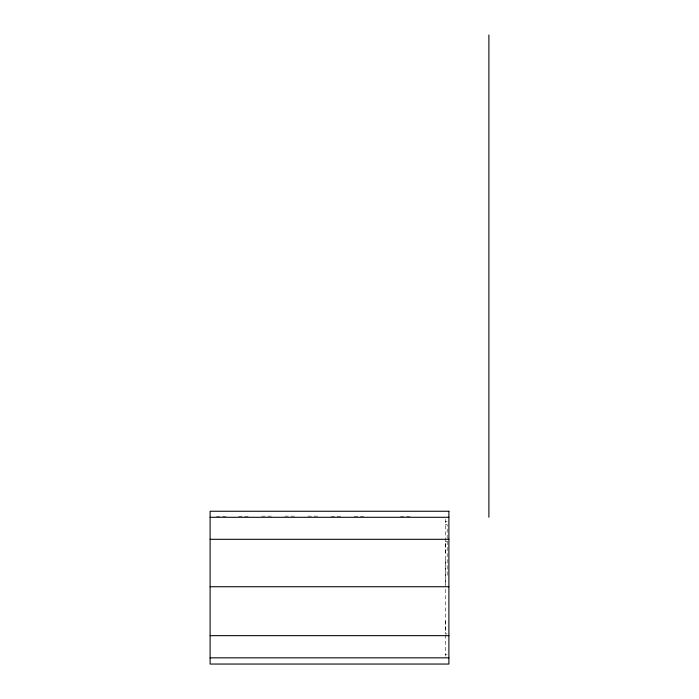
<?xml version="1.0" encoding="UTF-8"?>
<svg xmlns="http://www.w3.org/2000/svg" width="699" height="699" viewBox="0 0 699 699"><rect width="100%" height="100%" fill="white"/><g stroke="black" fill="none" stroke-linecap="round" stroke-linejoin="round"><path stroke-width="0.52" stroke-dasharray="3.5 2.62" d="M261.688 516.159L273.248 516.159M284.808 516.159L296.367 516.159M307.927 516.159L319.487 516.159M216.393 516.351L227.192 516.351M238.569 516.351L250.128 516.351M331.046 516.351L342.606 516.351M354.175 516.351L365.734 516.351M400.413 516.351L411.973 516.351M445.298 521.489L447.098 521.489M445.298 524.696L447.194 524.696L447.194 575.294L445.298 575.294M445.298 541.419L447.098 541.419M445.298 543.333L445.298 554.517M445.298 559.803L445.682 585.64M445.298 621.131L445.298 632.315M447.098 633.914L445.298 633.914L445.298 586.103M445.298 654.482L447.098 654.482M445.298 519.392L445.298 585.64M445.298 634.937L445.298 656.16"/><path stroke-width="1.05" d="M210.111 517.295L448.898 517.295M210.111 539.305L448.898 539.305M210.111 586.732L448.898 586.732M210.111 635.653L448.898 635.653M210.111 657.838L448.898 657.838M488.889 34.95L488.889 517.26M448.898 511.249L210.111 511.249L210.111 664.05L448.898 664.05L448.898 511.249"/></g></svg>
